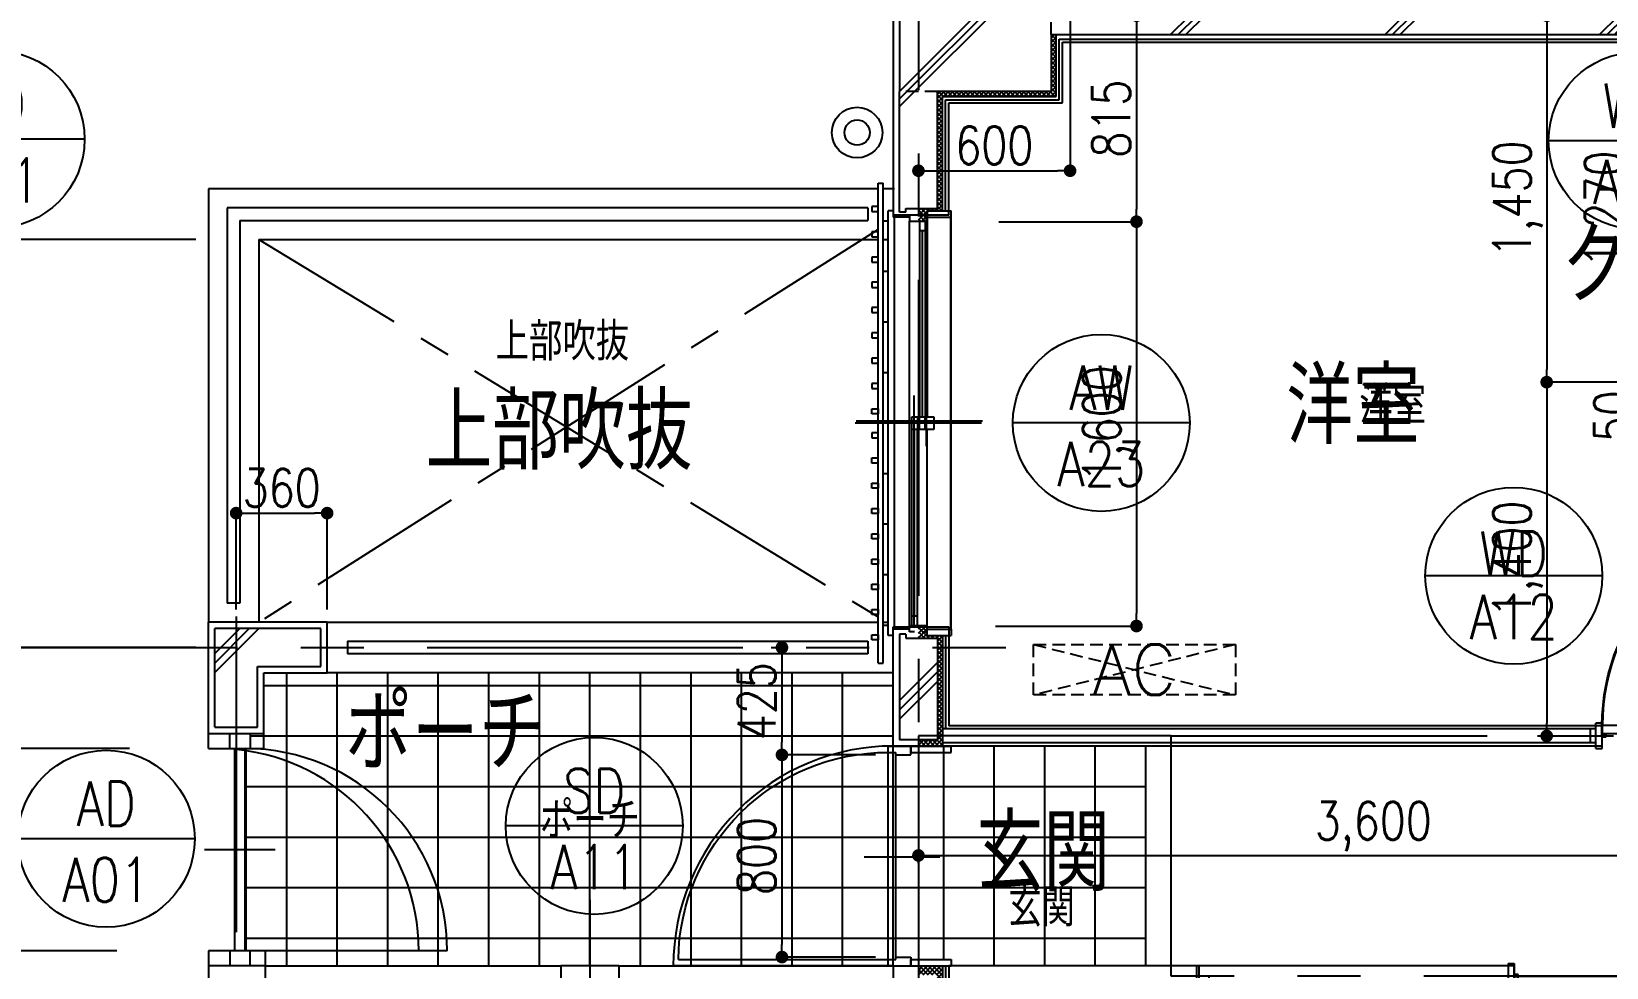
# Model space of a CAD drawing. Header units: millimetres. Extents: x 15495 to 166182, y -39946 to 18307.
# Drawn here: x 103480 to 109712, y -31528 to -27824 of the extents above; entities that cross this region are included whole.
import ezdxf
from ezdxf.enums import TextEntityAlignment as Align

# ---------------------------------------------------------------- set-up
doc = ezdxf.new("R2010")
doc.units = ezdxf.units.MM
doc.header["$LTSCALE"] = 1000
doc.linetypes.add('CENTER', pattern=[2, 1.25, -0.25, 0.25, -0.25])
doc.linetypes.add('DASHED2', pattern=[0.375, 0.25, -0.125])
doc.layers.get('0').update_dxf_attribs({"linetype": 'CONTINUOUS'})
for name, color, linetype in [('DT_ID', 13, 'CONTINUOUS'), ('E_TEXT', 3, 'CONTINUOUS'), ('F_FITT1-100', 5, 'CONTINUOUS'), ('F_FITT1-50', 5, 'CONTINUOUS'), ('F_FITT2-100', 1, 'CONTINUOUS'), ('F_FITT2-50', 1, 'CONTINUOUS'), ('K-A_EQP-50', 60, 'CONTINUOUS'), ('SF-F_FITT1-100', 5, 'CONTINUOUS'), ('TF-A_ELSE-100', 6, 'CONTINUOUS'), ('TF-A_ELSE-50', 6, 'CONTINUOUS'), ('TF-A_EQP-50', 60, 'CONTINUOUS'), ('TF-DT_ID-100', 13, 'CONTINUOUS'), ('TF-E_DIM-50', 3, 'CONTINUOUS'), ('TF-E_GRID-100', 1, 'CENTER'), ('TF-E_GRID-50', 1, 'CENTER'), ('TF-E_TEXT-100', 3, 'CONTINUOUS'), ('TF-E_TEXT-50', 3, 'CONTINUOUS'), ('TF-F_ELEV-100', 12, 'CONTINUOUS'), ('TF-F_ELEV-50', 12, 'CONTINUOUS'), ('TF-F_FINI1-100', 190, 'CONTINUOUS'), ('TF-F_FINI1-50', 190, 'CONTINUOUS'), ('TF-F_FINI2-50', 1, 'CONTINUOUS'), ('TF-F_FITT1-100', 5, 'CONTINUOUS'), ('TF-F_FITT1-50', 5, 'CONTINUOUS'), ('TF-F_HAT1-50', 9, 'CONTINUOUS'), ('TF-F_HIDE-100', 12, 'CONTINUOUS'), ('TF-F_HIDE-50', 12, 'CONTINUOUS'), ('TF-F_LAY2-100', 6, 'CONTINUOUS'), ('TF-F_LAY2-50', 6, 'CONTINUOUS'), ('TF-H-AREA-50', 1, 'CENTER'), ('TF-R_COLM-50', 7, 'CONTINUOUS'), ('TF-R_EWALL-50', 7, 'CONTINUOUS'), ('TF-U_FIRE-50', 9, 'CONTINUOUS'), ('TF-U_LGS-50', 120, 'CONTINUOUS')]:
    doc.layers.add(name, color=color, linetype=linetype)
doc.styles.add('DIM', font='romans.shx', dxfattribs={"width": 0.8, "bigfont": 'bigfont.shx'})
doc.styles.add('ROOM', font='romans.shx', dxfattribs={"width": 0.8, "bigfont": 'bigfont.shx'})
doc.styles.get("Standard").update_dxf_attribs({"font": 'txt.shx', "bigfont": 'bigfont.shx'})
doc.dimstyles.new('DIM50_3_3', dxfattribs={"dimscale": 50, "dimtxt": 3, "dimasz": 1, "dimexe": 0, "dimexo": 1, "dimgap": 0.5, "dimtad": 1, "dimdec": 1, "dimdsep": 46, "dimlunit": 6, "dimtxsty": 'DIM', "dimblk1": 'DOT', "dimblk2": 'DOT', "dimsah": 1, "dimcen": 1, "dimclrd": 256, "dimclre": 256, "dimclrt": 256, "dimadec": 0, "dimazin": 0, "dimtfac": 1, "dimtdec": 1, "dimtix": 1, "dimtmove": 2, "dimatfit": 3, "dimldrblk": 'DOT', "dimfxl": 1, "dimtvp": 0.833333, "dimtolj": 1, "dimarcsym": 0})
pattern_1 = [(45, (-133336.485, -63816.77), (-8.8388348, 8.8388348), []), (135, (-133336.485, -63816.77), (-8.8388348, -8.8388348), [])]
pattern_2 = [(45, (-133336.5, -63816.8), (-424.264, 424.264), []), (45, (-133306.5, -63816.8), (-424.264, 424.264), []), (45, (-133276.5, -63816.8), (-424.264, 424.264), [])]

# ---------------------------------------------------------------- blocks, each defined once
blk = doc.blocks.new('TATEGU-KIGOU')
at = {"color": 2}
blk.add_line((350, 0), (-350, 0), dxfattribs=at)
blk.add_circle((0, 0), 350, dxfattribs=at)
at = {"color": 2, "style": 'ROOM', "width": 0.8}
for tag, p in [('建具種別', (0, 51.6)), ('建具番号', (0, -250.1))]:
    blk.add_attdef(tag, text='', height=175, dxfattribs=at).set_placement(p, align=Align.CENTER)
at = {"flags": 1}
for tag, p in [('内法寸法（W）', (-414, -713.8)), ('内法寸法（H）', (-414, -1063.8)), ('階', (-373.6, -1414.3)), ('部屋名', (-373.6, -1786.8)), ('メーカー名', (-373.6, -2148.9)), ('値段', (-373.6, -2498.9)), ('重量', (-373.6, -2848.9)), ('建具形状', (-373.6, -3199)), ('開閉方式', (-373.6, -3549)), ('取付場所', (-373.6, -3899)), ('見込', (-373.6, -4296.3)), ('扉厚', (-373.6, -4646.3)), ('仕上', (-373.6, -4996.3)), ('ガラス', (-373.6, -5346.3)), ('建具金物', (-373.6, -5696.3)), ('枠形状', (-373.6, -6046.3)), ('沓摺形状', (-373.6, -6396.3)), ('特記事項', (-373.6, -6746.3)), ('防火性能', (-373.6, -7096.3))]:
    blk.add_attdef(tag, p, '', height=175, dxfattribs=at)
blk = doc.blocks.new('ROOM')
at = {"layer": 'DT_ID', "flags": 1}
for tag, p in [('室番号', (0, 500)), ('面積', (0, -500)), ('内装制限', (0, -1000)), ('仕上レベル', (0, -1500)), ('スラブレベル', (0, -2000)), ('天井高', (0, -2500)), ('床下地', (0, -3000)), ('床仕上', (0, -3500)), ('巾木高さ', (0, -4000)), ('巾木仕上', (0, -4500)), ('壁下地', (0, -5000)), ('壁仕上', (0, -5500)), ('天井下地', (0, -6000)), ('天井仕上', (0, -6500)), ('見切縁', (0, -7000)), ('備考', (0, -7500))]:
    blk.add_attdef(tag, p, '', height=300, dxfattribs=at)
at = {"layer": 'E_TEXT', "style": 'ROOM', "width": 0.8}
blk.add_attdef('室名', (0, 0), '', height=300, dxfattribs=at)
blk = doc.blocks.new('SD-A11_100')
at = {"layer": 'F_FITT1-100'}
for q in [(0, -870), (870, 0)]:
    blk.add_line((0, 0), q, dxfattribs=at)
blk.add_arc((0, 0), 870, 270, 0, dxfattribs=at)
blk = doc.blocks.new('AD-A01_100')
at = {"layer": 'F_FITT1-100'}
blk.add_line((0, -719.999925), (0, 0), dxfattribs=at)
blk.add_arc((0, 80.000075), 800, 270, 354.2608241242, dxfattribs=at)
blk = doc.blocks.new('AW-A23_100')
at = {"layer": 'F_FITT1-100'}
for p, q in [((128.4, 715), (128.4, 1630)), ((78.4, 915), (78.4, 0)), ((-101.6, 815), (303.4, 815))]:
    blk.add_line(p, q, dxfattribs=at)
at = {"layer": 'F_FITT2-100'}
for p, q in [((0, 1630), (0, 0)), ((223.4, 1630), (223.4, 0))]:
    blk.add_line(p, q, dxfattribs=at)
at = {"layer": 'SF-F_FITT1-100'}
blk.add_line((350, 814.7), (-150, 814.7), dxfattribs=at)
blk = doc.blocks.new('WD-A12_100')
at = {"layer": 'F_FITT1-100'}
blk.add_line((0, 0), (-2.9, 830), dxfattribs=at)
blk.add_arc((0, 0), 830, 0, 90.1978, dxfattribs=at)
blk = doc.blocks.new('TF-BLOCK_100')
at = {"layer": 'TF-A_ELSE-100'}
for p, q in [((15540, 5815), (12890, 5815)), ((12890, 5815), (12890, 4100)), ((15540, 3937.5), (15540, 5837.5)), ((15540, 5837.5), (15560, 5837.5)), ((15560, 3937.5), (15560, 5837.5)), ((15605, 5815), (15560, 5815)), ((15500, 5740), (12965, 5740)), ((12965, 5740), (12965, 4175)), ((15500, 5740), (15500, 5690)), ((13015, 5690), (15500, 5690)), ((13015, 5690), (13015, 4175)), ((13090, 5615), (15540, 5615)), ((13090, 5615), (13090, 4100)), ((15560, 5615), (15580, 5615)), ((13015, 4175), (12965, 4175)), ((12890, 4100), (12890, 4100)), ((13360, 4100), (15540, 4100)), ((15560, 4100), (15580, 4100)), ((13440, 4025), (15500, 4025)), ((13440, 4025), (13440, 3975)), ((15500, 4025), (15500, 3975)), ((15500, 3975), (13440, 3975)), ((15540, 3937.5), (15560, 3937.5)), ((12890, 3900), (12890, 3900)), ((15600, 3900), (13360, 3900)), ((13115, 2740), (14285, 2740)), ((16800, 2740), (15820, 2740))]:
    blk.add_line(p, q, dxfattribs=at)
for radius in [100, 50]:
    blk.add_circle((15457.26, 6037.44), radius, dxfattribs=at)
at = {"layer": 'TF-E_GRID-100'}
blk.add_line((15699.93, 15455), (15699.93, -4653.96), dxfattribs=at)
at = {"layer": 'TF-F_ELEV-100'}
blk.add_line((16600, 2740), (16600, 3610), dxfattribs=at)
at = {"layer": 'TF-F_FINI1-100'}
for p, q in [((15600, 6955), (15600, 5711.52)), ((16270, 6395), (19860, 6395)), ((16270, 6155), (16270, 6395)), ((15820, 5711.52), (15820, 6155)), ((15820, 6155), (16270, 6155)), ((15600, 5711.52), (15820, 5711.52)), ((13360, 4100), (12890, 4100)), ((12890, 3600), (12890, 4100)), ((13360, 3900), (13360, 4100)), ((15600, 4081.52), (15820, 4081.52)), ((15600, 3610), (15600, 4081.52)), ((15820, 4081.52), (15820, 3690)), ((13110, 3900), (13360, 3900)), ((13110, 3600), (13110, 3900)), ((18405.11, 3690), (15820, 3690)), ((18405.11, 3610), (18404.31, 3690)), ((12890, 3600), (13110, 3600)), ((18405.11, 3610), (15600, 3610)), ((13115, 2800), (12890, 2800)), ((12890, 2800), (12890, 2290)), ((13115, 2800), (13115, 2290)), ((14515, 2740), (14285, 2740)), ((14285, 2740), (14285, 2290)), ((14515, 2740), (14515, 2290)), ((15600, 2740), (15600, 2290)), ((15820, 2740), (15820, 2350)), ((18056.21, 2740), (16800, 2740)), ((16800, 2740), (16800, 2350)), ((18056.21, 2740), (18056.21, 2660))]:
    blk.add_line(p, q, dxfattribs=at)
at = {"layer": 'TF-F_FITT1-100'}
for p, q in [((14515, 2740), (15580, 2740)), ((15580, 2740), (15830, 2740))]:
    blk.add_line(p, q, dxfattribs=at)
at = {"layer": 'TF-F_HIDE-100', "linetype": 'CENTER', "ltscale": 0.5}
for p, q in [((15540, 5653.86), (13090, 4100)), ((13090, 5615), (15540, 4121.14))]:
    blk.add_line(p, q, dxfattribs=at)
at = {"layer": 'TF-F_LAY2-100', "linetype": 'Continuous'}
for p, q in [((15580, 5687.5), (15560, 5687.5)), ((15580, 4087.5), (15560, 4087.5)), ((13200, 2740), (13200, 3900)), ((13400, 2740), (13400, 3900)), ((13600, 2740), (13600, 3900)), ((13800, 2740), (13800, 3900)), ((14000, 2740), (14000, 3900)), ((14200, 2740), (14200, 3900)), ((14400, 2740), (14400, 3900)), ((14600, 2740), (14600, 3900)), ((14800, 2740), (14800, 3900)), ((15000, 2740), (15000, 3900)), ((15200, 2740), (15200, 3900)), ((15400, 2740), (15400, 3900)), ((13110, 3850), (15600, 3850)), ((13110, 3650), (15600, 3650)), ((13040, 2800), (13040, 3600)), ((15800, 2765), (15800, 3585)), ((16000, 2740), (16000, 3610)), ((16200, 2740), (16200, 3610)), ((16400, 2740), (16400, 3610)), ((13040, 3450), (16600, 3450)), ((13040, 3250), (16600, 3250)), ((13040, 3050), (16600, 3050)), ((13040, 2850), (16600, 2850))]:
    blk.add_line(p, q, dxfattribs=at)
at = {"layer": 'TF-F_LAY2-100'}
for p, q in [((15580, 5487.5), (15560, 5487.5)), ((15580, 5287.5), (15560, 5287.5)), ((15580, 5087.5), (15560, 5087.5)), ((15580, 4887.5), (15560, 4887.5)), ((15580, 4887.5), (15560, 4887.5)), ((15580, 4687.5), (15560, 4687.5)), ((15580, 4487.5), (15560, 4487.5)), ((15580, 4287.5), (15560, 4287.5))]:
    blk.add_line(p, q, dxfattribs=at)
at = {"layer": 'TF-DT_ID-100'}
for p, values in [((12050.32, 6010.98), {'建具種別': 'AD', '建具番号': 'A01'}), ((18543.68, 6005.04), {'建具種別': 'WD', '建具番号': 'A14'}), ((16423.72, 4888.61), {'建具種別': 'AW', '建具番号': 'A23'}), ((14417.18, 3293.72), {'建具種別': 'SD', '建具番号': 'A11'}), ((12485.87, 3243.37), {'建具種別': 'AD', '建具番号': 'A01'})]:
    blk.add_blockref('TATEGU-KIGOU', p, dxfattribs=at).add_auto_attribs(values)
ref = blk.add_blockref('TATEGU-KIGOU', (18055.8, 4283.73), dxfattribs=at)
ref.add_attrib('建具種別', 'WD', dxfattribs={"layer": '0', "color": 2, "height": 175, "style": 'ROOM', "width": 0.8}).set_placement((18055.8, 4283.73), align=Align.CENTER)
ref.add_attrib('建具番号', 'A12', dxfattribs={"layer": '0', "color": 2, "height": 175, "style": 'ROOM', "width": 0.8}).set_placement((18055.8, 4033.61), align=Align.CENTER)
at = {"layer": 'TF-E_TEXT-100'}
ref = blk.add_blockref('ROOM', (18245.83, 5361.49), dxfattribs=at)
ref.add_attrib('室名', 'クローゼット', (18245.83, 5361.49), dxfattribs={"height": 300, "style": 'ROOM', "width": 0.8})
ref = blk.add_blockref('ROOM', (17155.47, 4804.79), dxfattribs=at)
ref.add_attrib('室名', '洋室', (17155.47, 4804.79), dxfattribs={"height": 300, "style": 'ROOM', "width": 0.8})
ref = blk.add_blockref('ROOM', (15930.39, 3036.15), dxfattribs=at)
ref.add_attrib('室名', '玄関', (15930.39, 3036.15), dxfattribs={"height": 300, "style": 'ROOM', "width": 0.8})
at = {"layer": 'TF-F_FITT1-100'}
blk.add_blockref('AW-A23_100', (15603.38, 4081.52), dxfattribs=at)
at = {"layer": 'TF-F_FITT1-100', "xscale": -1}
blk.add_blockref('WD-A12_100', (19235, 3689.95), dxfattribs=at)
at = {"layer": 'TF-F_FITT1-100', "rotation": 90}
blk.add_blockref('AD-A01_100', (13002.5, 2800), dxfattribs=at)
at = {"layer": 'TF-F_FITT1-100', "xscale": -1, "yscale": -1}
blk.add_blockref('SD-A11_100', (15600, 2740), dxfattribs=at)
at = {"layer": 'TF-E_TEXT-100', "style": 'ROOM', "width": 0.8}
blk.add_text('上部吹抜', height=300, dxfattribs=at).set_placement((13749.76, 4704.1))
blk.add_text('ポーチ', height=300, dxfattribs=at).set_placement((13827.61, 3679.25), align=Align.MIDDLE)
blk = doc.blocks.new('DOT')
at = {"color": 0, "linetype": 'ByBlock'}
blk.add_line((-0.5, 0), (-1, 0), dxfattribs=at)
at = {"color": 0, "linetype": 'ByBlock', "const_width": 0.5}
blk.add_lwpolyline([(-0.25, 0, 1), (0.25, 0, 1)], format="xyb", close=True, dxfattribs=at)
blk = doc.blocks.new('*D587')
at = {"layer": 'TF-E_DIM-50', "lineweight": -2}
for p, q in [((109331.5, -27761.4), (109475.8, -27761.4)), ((109475.8, -27811.4), (109475.8, -29161.4)), ((110499.6, -29211.4), (109475.8, -29211.4))]:
    blk.add_line(p, q, dxfattribs=at)
at = {"layer": 'TF-E_DIM-50', "lineweight": -2, "xscale": 50, "yscale": 50, "zscale": 50}
for p, rotation in [((109475.8, -27761.4), 90), ((109475.8, -29211.4), 270)]:
    blk.add_blockref('DOT', p, dxfattribs=dict(at, rotation=rotation))
at = {"layer": 'TF-E_DIM-50', "insert": (109361.5, -28486.4), "char_height": 150, "attachment_point": 5, "rotation": 90, "style": 'DIM'}
blk.add_mtext('\\A1;1,450', dxfattribs=at)
blk = doc.blocks.new('_DOT')
at = {"color": 0, "linetype": 'ByBlock'}
blk.add_line((-0.5, 0), (-1, 0), dxfattribs=at)
at = {"color": 0, "linetype": 'ByBlock', "const_width": 0.5}
blk.add_lwpolyline([(-0.25, 0, 1), (0.25, 0, 1)], format="xyb", close=True, dxfattribs=at)
blk = doc.blocks.new('*D586')
at = {"layer": 'TF-E_DIM-50', "lineweight": -2}
for p, q in [((110412.4, -27891.4), (109838.8, -27891.4)), ((109838.8, -29111.4), (109838.8, -27941.4)), ((110489.6, -29161.4), (109838.8, -29161.4))]:
    blk.add_line(p, q, dxfattribs=at)
at = {"layer": 'TF-E_DIM-50', "lineweight": -2, "xscale": 50, "yscale": 50, "zscale": 50}
for p, rotation in [((109838.8, -27891.4), 90), ((109838.8, -29161.4), 270)]:
    blk.add_blockref('DOT', p, dxfattribs=dict(at, rotation=rotation))
at = {"layer": 'TF-E_DIM-50', "insert": (109724.5, -28526.4), "char_height": 150, "attachment_point": 5, "rotation": 90, "style": 'DIM'}
blk.add_mtext('\\A1;1,270', dxfattribs=at)
blk = doc.blocks.new('*D579')
at = {"layer": 'TF-E_DIM-50', "lineweight": -2}
for p, q in [((107589.6, -27689.3), (107589.6, -28374.8)), ((106989.6, -28308.3), (106989.6, -28374.8)), ((107039.6, -28374.8), (107539.6, -28374.8))]:
    blk.add_line(p, q, dxfattribs=at)
at = {"layer": 'TF-E_DIM-50', "lineweight": -2, "xscale": 50, "yscale": 50, "zscale": 50, "rotation": 180}
blk.add_blockref('DOT', (106989.6, -28374.8), dxfattribs=at)
at = {"layer": 'TF-E_DIM-50', "lineweight": -2, "xscale": 50, "yscale": 50, "zscale": 50}
blk.add_blockref('DOT', (107589.6, -28374.8), dxfattribs=at)
at = {"layer": 'TF-E_DIM-50', "insert": (107289.6, -28274.8), "char_height": 150, "attachment_point": 5, "style": 'DIM'}
blk.add_mtext('\\A1;600', dxfattribs=at)
blk = doc.blocks.new('*D578')
at = {"layer": 'TF-E_DIM-50', "lineweight": -2}
for p, q in [((107858.1, -27761.4), (107852.5, -27761.4)), ((107852.5, -27811.4), (107852.5, -28526.4)), ((107308.1, -28576.4), (107852.5, -28576.4))]:
    blk.add_line(p, q, dxfattribs=at)
at = {"layer": 'TF-E_DIM-50', "lineweight": -2, "xscale": 50, "yscale": 50, "zscale": 50}
for p, rotation in [((107852.5, -27761.4), 90), ((107852.5, -28576.4), 270)]:
    blk.add_blockref('DOT', p, dxfattribs=dict(at, rotation=rotation))
at = {"layer": 'TF-E_DIM-50', "insert": (107752.5, -28168.9), "char_height": 150, "attachment_point": 5, "rotation": 90, "style": 'DIM'}
blk.add_mtext('\\A1;815', dxfattribs=at)
blk = doc.blocks.new('*D654')
at = {"layer": 'TF-E_DIM-50', "lineweight": -2}
for p, q in [((110589.6, -30830.5), (110589.6, -31084.3)), ((106989.6, -31114.3), (106989.6, -31084.3)), ((107039.6, -31084.3), (110539.6, -31084.3))]:
    blk.add_line(p, q, dxfattribs=at)
at = {"layer": 'TF-E_DIM-50', "lineweight": -2, "xscale": 50, "yscale": 50, "zscale": 50, "rotation": 180}
blk.add_blockref('DOT', (106989.6, -31084.3), dxfattribs=at)
at = {"layer": 'TF-E_DIM-50', "lineweight": -2, "xscale": 50, "yscale": 50, "zscale": 50}
blk.add_blockref('DOT', (110589.6, -31084.3), dxfattribs=at)
at = {"layer": 'TF-E_DIM-50', "insert": (108789.6, -30970.1), "char_height": 150, "attachment_point": 5, "style": 'DIM'}
blk.add_mtext('\\A1;3,600', dxfattribs=at)
blk = doc.blocks.new('*D574')
at = {"layer": 'TF-E_DIM-50', "lineweight": -2}
for p, q in [((106788.1, -30686.4), (106449.5, -30686.4)), ((106449.5, -30736.4), (106449.5, -31436.4)), ((106819.6, -31486.4), (106449.5, -31486.4))]:
    blk.add_line(p, q, dxfattribs=at)
at = {"layer": 'TF-E_DIM-50', "lineweight": -2, "xscale": 50, "yscale": 50, "zscale": 50}
for p, rotation in [((106449.5, -30686.4), 90), ((106449.5, -31486.4), 270)]:
    blk.add_blockref('DOT', p, dxfattribs=dict(at, rotation=rotation))
at = {"layer": 'TF-E_DIM-50', "insert": (106349.5, -31086.4), "char_height": 150, "attachment_point": 5, "rotation": 90, "style": 'DIM'}
blk.add_mtext('\\A1;800', dxfattribs=at)
blk = doc.blocks.new('SD-A11_50')
at = {"layer": 'F_FITT1-50'}
for p, q in [((20, 0), (-230, 0)), ((-230, -25), (-230, 0)), ((-70, 0), (-70, -25)), ((-70, -35), (-70, 0)), ((20, -870), (20, 0)), ((-70, -25), (-230, -25)), ((-10, -35), (-70, -35)), ((-10, -845), (-10, -25)), ((20, -25), (-10, -25)), ((-185, -439.2), (115, -439.2)), ((-70, -845), (-230, -845)), ((-230, -845), (-230, -870)), ((20, -870), (-230, -870)), ((-70, -835), (-70, -870)), ((-10, -835), (-70, -835)), ((-70, -870), (-70, -845)), ((850, -845), (-10, -845))]:
    blk.add_line(p, q, dxfattribs=at)
blk.add_arc((21.5, -853.6), 828.6, 0.59374, 90.10074, dxfattribs=at)
blk = doc.blocks.new('*D658')
at = {"layer": 'TF-E_DIM-50', "lineweight": -2}
for p, q in [((103868.1, -30661.4), (103279.3, -30661.4)), ((103279.3, -31411.4), (103279.3, -30711.4)), ((103817.9, -31461.4), (103279.3, -31461.4))]:
    blk.add_line(p, q, dxfattribs=at)
at = {"layer": 'TF-E_DIM-50', "lineweight": -2, "xscale": 50, "yscale": 50, "zscale": 50}
for p, rotation in [((103279.3, -30661.4), 90), ((103279.3, -31461.4), 270)]:
    blk.add_blockref('DOT', p, dxfattribs=dict(at, rotation=rotation))
at = {"layer": 'TF-E_DIM-50', "insert": (103179.3, -31061.4), "char_height": 150, "attachment_point": 5, "rotation": 90, "style": 'DIM'}
blk.add_mtext('\\A1;800', dxfattribs=at)
blk = doc.blocks.new('AD-A01_50')
at = {"layer": 'F_FITT1-50'}
for p, q in [((-60, 720), (-60, -140)), ((-460, 40), (-460, -240)), ((-920, -140), (-920, -60)), ((-920, -60), (-860, -60)), ((-860.0015, -140), (-860.0015, -60)), ((0.0015, -60), (-59.9985, -60)), ((-59.9985, -80), (-860, -80)), ((-59.9985, -120), (-860, -120)), ((-860, -140), (-920, -140)), ((-59.9985, -140), (0.0015, -140))]:
    blk.add_line(p, q, dxfattribs=at)
blk.add_arc((-60, -80), 800, 90, 180, dxfattribs=at)
blk = doc.blocks.new('*D744')
at = {"layer": 'TF-E_DIM-50', "lineweight": -2}
for p, q in [((103817.9, -31461.4), (103279.3, -31461.4)), ((103279.3, -32046.4), (103279.3, -31511.4)), ((103494.5, -32096.4), (103279.3, -32096.4))]:
    blk.add_line(p, q, dxfattribs=at)
at = {"layer": 'TF-E_DIM-50', "lineweight": -2, "xscale": 50, "yscale": 50, "zscale": 50}
for p, rotation in [((103279.3, -31461.4), 90), ((103279.3, -32096.4), 270)]:
    blk.add_blockref('DOT', p, dxfattribs=dict(at, rotation=rotation))
at = {"layer": 'TF-E_DIM-50', "insert": (103179.3, -31778.9), "char_height": 150, "attachment_point": 5, "rotation": 90, "style": 'DIM'}
blk.add_mtext('\\A1;635', dxfattribs=at)
blk = doc.blocks.new('*D659')
at = {"layer": 'TF-E_DIM-50', "lineweight": -2}
for p, q in [((104289.6, -30111.4), (104289.6, -29729.7)), ((104339.6, -29729.7), (104599.6, -29729.7)), ((104649.6, -30111.4), (104649.6, -29729.7))]:
    blk.add_line(p, q, dxfattribs=at)
at = {"layer": 'TF-E_DIM-50', "lineweight": -2, "xscale": 50, "yscale": 50, "zscale": 50, "rotation": 180}
blk.add_blockref('DOT', (104289.6, -29729.7), dxfattribs=at)
at = {"layer": 'TF-E_DIM-50', "lineweight": -2, "xscale": 50, "yscale": 50, "zscale": 50}
blk.add_blockref('DOT', (104649.6, -29729.7), dxfattribs=at)
at = {"layer": 'TF-E_DIM-50', "insert": (104469.6, -29629.7), "char_height": 150, "attachment_point": 5, "style": 'DIM'}
blk.add_mtext('\\A1;360', dxfattribs=at)
blk = doc.blocks.new('*D655')
at = {"layer": 'TF-E_DIM-50', "lineweight": -2}
for p, q in [((104129.6, -28646.4), (103279.3, -28646.4)), ((103279.3, -30211.4), (103279.3, -28696.4)), ((103369, -30261.4), (103279.3, -30261.4))]:
    blk.add_line(p, q, dxfattribs=at)
at = {"layer": 'TF-E_DIM-50', "lineweight": -2, "xscale": 50, "yscale": 50, "zscale": 50}
for p, rotation in [((103279.3, -28646.4), 90), ((103279.3, -30261.4), 270)]:
    blk.add_blockref('DOT', p, dxfattribs=dict(at, rotation=rotation))
at = {"layer": 'TF-E_DIM-50', "insert": (103165, -29453.9), "char_height": 150, "attachment_point": 5, "rotation": 90, "style": 'DIM'}
blk.add_mtext('\\A1;1,615', dxfattribs=at)
blk = doc.blocks.new('*D657')
at = {"layer": 'TF-E_DIM-50', "lineweight": -2}
for p, q in [((104129.6, -30261.4), (103279.3, -30261.4)), ((103279.3, -30611.4), (103279.3, -30311.4)), ((103829.1, -30661.4), (103279.3, -30661.4))]:
    blk.add_line(p, q, dxfattribs=at)
at = {"layer": 'TF-E_DIM-50', "lineweight": -2, "xscale": 50, "yscale": 50, "zscale": 50}
for p, rotation in [((103279.3, -30261.4), 90), ((103279.3, -30661.4), 270)]:
    blk.add_blockref('DOT', p, dxfattribs=dict(at, rotation=rotation))
at = {"layer": 'TF-E_DIM-50', "insert": (103179.3, -30461.4), "char_height": 150, "attachment_point": 5, "rotation": 90, "style": 'DIM'}
blk.add_mtext('\\A1;400', dxfattribs=at)
blk = doc.blocks.new('*D656')
at = {"layer": 'TF-E_DIM-50', "lineweight": -2}
for p, q in [((107345.4, -28576.4), (107852.5, -28576.4)), ((107852.5, -28626.4), (107852.5, -30126.4)), ((107294.8, -30176.4), (107852.5, -30176.4))]:
    blk.add_line(p, q, dxfattribs=at)
at = {"layer": 'TF-E_DIM-50', "lineweight": -2, "xscale": 50, "yscale": 50, "zscale": 50}
for p, rotation in [((107852.5, -28576.4), 90), ((107852.5, -30176.4), 270)]:
    blk.add_blockref('DOT', p, dxfattribs=dict(at, rotation=rotation))
at = {"layer": 'TF-E_DIM-50', "insert": (107738.2, -29376.4), "char_height": 150, "attachment_point": 5, "rotation": 90, "style": 'DIM'}
blk.add_mtext('\\A1;1,600', dxfattribs=at)
blk = doc.blocks.new('AW-A23_50')
at = {"layer": 'F_FITT1-50'}
for p, q in [((65, 10.001375), (65, -14.998625)), ((65, 10.001375), (85, 10.001375)), ((115, 10.001375), (135, 10.001375)), ((135, 25.001375), (230, 25.001375)), ((135, 10.001375), (135, -14.998625)), ((135, 0.001375), (230, 0.001375)), ((230, 0.001375), (230, 25.001375)), ((65, -14.998625), (135, -14.998625)), ((104, -14.998625), (104, -52.998625)), ((104, -52.998625), (126, -52.998625)), ((115, -52.998625), (115, -789.998875)), ((126, -14.998625), (126, -52.998625)), ((74, -839.998875), (74, -789.998875)), ((74, -789.998875), (96, -789.998875)), ((96, -789.998875), (96, -839.998875)), ((104, -839.998875), (104, -789.998875)), ((104, -789.998875), (161.5, -789.998875)), ((126, -839.998875), (126, -789.998875)), ((161.5, -789.998875), (161.5, -839.998875)), ((349.99925, -814.998625), (-150.00075, -814.998625)), ((96, -839.998875), (74, -839.998875)), ((85, -1576.998625), (85, -839.998875)), ((161.5, -839.998875), (104, -839.998875)), ((65, -1614.998625), (135, -1614.998625)), ((65, -1639.998625), (65, -1614.998625)), ((74, -1614.998625), (74, -1576.998625)), ((135, -1639.998625), (135, -1614.998625)), ((85, -1639.998625), (65, -1639.998625)), ((115, -1639.998625), (135, -1639.998625)), ((135, -1629.998625), (230, -1629.998625)), ((135, -1654.998625), (135, -1639.998625)), ((135, -1654.998625), (230, -1654.998625)), ((230, -1629.998625), (230, -1654.998625))]:
    blk.add_line(p, q, dxfattribs=at)
at = {"layer": 'F_FITT2-50'}
for p, q in [((-20, -1654.998), (-20, 25.00075)), ((0, 25.00075), (-20, 25.00075)), ((230, -1629.998625), (230, 0.001375)), ((65, -1614.998625), (65, -14.998625)), ((104, -14.998625), (104, -789.998875)), ((126, -14.998625), (126, -789.998875)), ((135, -14.998625), (135, -789.998875)), ((74, -1576.998625), (74, -839.998875)), ((96, -1576.998625), (96, -839.998875)), ((135, -1614.998625), (135, -839.998875)), ((0, -1654.998), (-20, -1654.998))]:
    blk.add_line(p, q, dxfattribs=at)
blk = doc.blocks.new('*D573')
at = {"layer": 'TF-E_DIM-50', "lineweight": -2}
for p, q in [((106407.2, -30261.4), (106449.5, -30261.4)), ((106449.5, -30311.4), (106449.5, -30636.4)), ((106819.6, -30686.4), (106449.5, -30686.4))]:
    blk.add_line(p, q, dxfattribs=at)
at = {"layer": 'TF-E_DIM-50', "lineweight": -2, "xscale": 50, "yscale": 50, "zscale": 50}
for p, rotation in [((106449.5, -30261.4), 90), ((106449.5, -30686.4), 270)]:
    blk.add_blockref('DOT', p, dxfattribs=dict(at, rotation=rotation))
at = {"layer": 'TF-E_DIM-50', "insert": (106349.5, -30473.9), "char_height": 150, "attachment_point": 5, "rotation": 90, "style": 'DIM'}
blk.add_mtext('\\A1;425', dxfattribs=at)
blk = doc.blocks.new('AC')
at = {"layer": 'K-A_EQP-50', "linetype": 'DASHED2', "ltscale": 0.2}
for p, q in [((-800, 0), (-800, 200)), ((0, 200), (-800, 0)), ((-800, 200), (0, 0)), ((-800, 200), (0, 200)), ((0, 200), (0, 0)), ((0, 0), (-800, 0))]:
    blk.add_line(p, q, dxfattribs=at)
at = {"layer": 'K-A_EQP-50'}
blk.add_text('AC', height=200, dxfattribs=at).set_placement((-400, 100), align=Align.MIDDLE)
blk = doc.blocks.new('WD-A12_50')
at = {"layer": 'F_FITT1-50'}
for p, q in [((-440, 146.9), (-440, -93.1)), ((-880, 90), (-855, 90)), ((-880, 90), (-880, -10)), ((-855, 90), (-855, 45.4)), ((0, 90), (-25, 90)), ((-25, 90), (-25, 45.4)), ((0, 90), (0, -10)), ((-840, 45.4), (-855, 45.4)), ((-855, 31.5), (-855, -10)), ((-855, 31.5), (-840, 31.5)), ((-26.8, 29.7), (-853.1, 29.7)), ((-853.1, 29.7), (-853.1, -0.8)), ((-840, 31.5), (-840, 45.4)), ((-40, 31.5), (-40, 45.4)), ((-40, 45.4), (-25, 45.4)), ((-25, 31.5), (-40, 31.5)), ((-26.8, 29.7), (-26.8, -0.8)), ((-25, 31.5), (-25, -10)), ((-855, -10), (-880, -10)), ((-853.1, -0.8), (-26.8, -0.8)), ((-853.1, -0.8), (-853.1, -824.8)), ((-25, -10), (0, -10))]:
    blk.add_line(p, q, dxfattribs=at)
blk.add_arc((-852.8, 1.2), 826, 269.97666, 359.86363, dxfattribs=at)
blk = doc.blocks.new('*D594')
at = {"layer": 'TF-E_DIM-50', "lineweight": -2}
for p, q in [((109822.8, -29211.4), (109475.8, -29211.4)), ((109475.8, -29261.4), (109475.8, -30561.4)), ((109438.8, -30611.4), (109475.8, -30611.4))]:
    blk.add_line(p, q, dxfattribs=at)
at = {"layer": 'TF-E_DIM-50', "lineweight": -2, "xscale": 50, "yscale": 50, "zscale": 50}
for p, rotation in [((109475.8, -29211.4), 90), ((109475.8, -30611.4), 270)]:
    blk.add_blockref('DOT', p, dxfattribs=dict(at, rotation=rotation))
at = {"layer": 'TF-E_DIM-50', "insert": (109361.5, -29911.4), "char_height": 150, "attachment_point": 5, "rotation": 90, "style": 'DIM'}
blk.add_mtext('\\A1;1,400', dxfattribs=at)
blk = doc.blocks.new('*D588')
at = {"layer": 'TF-E_DIM-50', "lineweight": -2}
for p, q in [((109838.8, -29111.4), (109838.8, -29061.4)), ((110489.6, -29161.4), (109838.8, -29161.4)), ((109838.8, -29211.4), (109838.8, -29161.4)), ((109809.5, -29211.4), (109838.8, -29211.4)), ((109838.8, -29261.4), (109838.8, -29311.4))]:
    blk.add_line(p, q, dxfattribs=at)
at = {"layer": 'TF-E_DIM-50', "lineweight": -2, "xscale": 50, "yscale": 50, "zscale": 50}
for p, rotation in [((109838.8, -29161.4), 270), ((109838.8, -29211.4), 90)]:
    blk.add_blockref('DOT', p, dxfattribs=dict(at, rotation=rotation))
at = {"layer": 'TF-E_DIM-50', "insert": (109738.8, -29345.9), "char_height": 150, "attachment_point": 5, "rotation": 90, "style": 'DIM'}
blk.add_mtext('\\A1;50', dxfattribs=at)
blk = doc.blocks.new('TF-BLOCK_50')
at = {"layer": 'TF-F_HAT1-50'}
h = blk.add_hatch(dxfattribs=at)
h.set_pattern_fill('RC4', color=256, scale=30, style=0)
h.set_pattern_definition(pattern_2)
h.paths.add_polyline_path([(16375, 7775), (15775, 7775), (15775, 7944.99), (15700, 7945), (15700, 7700), (16300, 7700), (16300, 6500), (17550, 6500), (17550, 6575), (16375, 6575), (16375, 6800)])
h.paths.add_polyline_path([(16300, 7700), (15700, 7700), (15700, 7565), (15775, 7565), (15775, 7625), (16225, 7625), (16225, 6800), (16225, 6500), (16300, 6500)])
h.paths.add_polyline_path([(15700, 7945), (15649.96, 7945), (15649.96, 7960), (15625, 7960), (15625, 7775), (15495, 7775), (15495, 7625), (15625, 7625), (15625, 7565), (15700, 7565)])
h.paths.add_polyline_path([(17550, 6500), (16225, 6500), (16225, 6425), (17550, 6425)])
h = blk.add_hatch(dxfattribs=at)
h.set_pattern_fill('RC4', color=256, scale=30, style=0)
h.set_pattern_definition(pattern_2)
h.paths.add_polyline_path([(15775, 6200), (15700, 6200), (15700, 5737.51), (15775, 5737.51)])
h.paths.add_polyline_path([(15700, 6200), (15625, 6200), (15625, 5722.5), (15649.96, 5722.5), (15649.96, 5737.5), (15700, 5737.51)])
h.paths.add_polyline_path([(16225, 6425), (16225, 6500), (15700, 6500), (15700, 6200), (15775, 6200), (16225, 6200)])
h.paths.add_polyline_path([(15700, 6500), (15625, 6500), (15625, 6200), (15700, 6200)])
h.paths.add_polyline_path([(15700, 6800), (15625, 6800), (15625, 6500), (15700, 6500)])
h.paths.add_polyline_path([(16225, 6800), (15775, 6800), (15700, 6800), (15700, 6500), (16225, 6500)])
h.paths.add_polyline_path([(15775, 6935), (15700, 6935), (15700, 6800), (15775, 6800)])
h.paths.add_polyline_path([(15700, 6935), (15625, 6935), (15625, 6800), (15700, 6800)])
h = blk.add_hatch(dxfattribs=at)
h.set_pattern_fill('RC4', color=256, scale=30, style=0)
h.set_pattern_definition(pattern_2)
h.paths.add_polyline_path([(19900, 6500), (17550, 6500), (17550, 6425), (19900, 6425)])
h.paths.add_polyline_path([(22250, 6575), (17550, 6575), (17550, 6500), (19900, 6500), (22250, 6500)])
h.paths.add_polyline_path([(21900, 6500), (19900, 6500), (19900, 6425), (21900, 6425)])
h = blk.add_hatch(dxfattribs=at)
h.set_pattern_fill('ANSI37', color=256, scale=100, style=0)
h.set_pattern_definition(pattern_1)
h.paths.add_polyline_path([(16245, 6425), (16225, 6425), (16225, 6200), (15775, 6200), (15775, 5737.51), (15700, 5737.51), (15700, 5687.5), (15735, 5687.5), (15735, 5712.5), (15735, 5727.5), (15795, 5727.5), (15795, 6180), (16245, 6180)])
h = blk.add_hatch(dxfattribs=at)
h.set_pattern_fill('RC2', color=256, scale=50, style=0)
h.set_pattern_definition([(45, (-39100.75, -43019.5), (-441.942, 441.942), []), (45, (-39063.25, -43019.5), (-441.942, 441.942), []), (45, (-39025.75, -43019.5), (-441.942, 441.942), [])])
h.paths.add_polyline_path([(15775, 4225.04), (15750, 4225.04), (15750, 4210.04), (15625, 4210.04), (15625, 3310.04), (15750, 3310.04), (15750, 3295.04), (15775, 3295.04)])
h = blk.add_hatch(dxfattribs=at)
h.set_pattern_fill('RC2', color=256, scale=50, style=0)
h.set_pattern_definition([(45, (-28400.75, -37379.5), (-441.942, 441.942), []), (45, (-28363.25, -37379.5), (-441.942, 441.942), []), (45, (-28325.75, -37379.5), (-441.942, 441.942), [])])
h.paths.add_polyline_path([(13335, 4075), (12915, 4075), (12915, 3685), (13085, 3685), (13085, 3925), (13335, 3925)])
h = blk.add_hatch(dxfattribs=at)
h.set_pattern_fill('ANSI37', color=256, scale=100, style=0)
h.set_pattern_definition(pattern_1)
h.paths.add_polyline_path([(15795, 2300), (15775, 2300), (15775, 525), (15795, 537.5)])
h.paths.add_polyline_path([(15795, 2740), (15700, 2740), (15700, 2705), (15775, 2705), (15775, 2300), (15795, 2300), (15795, 2337.5)])
at = {"layer": 'TF-U_FIRE-50'}
h = blk.add_hatch(dxfattribs=at)
h.set_pattern_fill('ANSI37', color=256, scale=100, style=0)
h.set_pattern_definition([(45, (-28400.745, -37379.51), (-8.8388348, 8.8388348), []), (135, (-28400.745, -37379.51), (-8.8388348, -8.8388348), [])])
h.paths.add_polyline_path([(15795, 4047.5), (15735, 4047.5), (15735, 4062.5), (15735, 4087.5), (15700, 4087.5), (15700, 4037.5), (15775, 4037.5), (15775, 3635), (15700, 3635), (15700, 3610), (15795, 3610)])
at = {"layer": 'TF-A_ELSE-50'}
for p, q in [((15540, 5815), (12890, 5815)), ((12890, 5815), (12890, 4100)), ((15540, 3937.5), (15540, 5837.5)), ((15540, 5837.5), (15560, 5837.5)), ((15560, 3937.5), (15560, 5837.5)), ((15605, 5815), (15560, 5815)), ((15500, 5740), (12965, 5740)), ((12965, 5740), (12965, 4175)), ((15500, 5740), (15500, 5690)), ((15515, 5745), (15515, 5725)), ((15540, 5745), (15515, 5745)), ((15540, 5725), (15540, 5745)), ((13015, 5690), (15500, 5690)), ((13015, 5690), (13015, 4175)), ((15515, 5725), (15540, 5725)), ((13090, 5615), (15540, 5615)), ((13090, 5615), (13090, 4100)), ((15515, 5645), (15515, 5625)), ((15540, 5645), (15515, 5645)), ((15515, 5625), (15540, 5625)), ((15540, 5625), (15540, 5645)), ((15515, 5545), (15515, 5525)), ((15540, 5545), (15515, 5545)), ((15515, 5525), (15540, 5525)), ((15540, 5525), (15540, 5545)), ((15515, 5445), (15515, 5425)), ((15540, 5445), (15515, 5445)), ((15515, 5425), (15540, 5425)), ((15540, 5425), (15540, 5445)), ((15515, 5345), (15515, 5325)), ((15540, 5345), (15515, 5345)), ((15515, 5325), (15540, 5325)), ((15540, 5325), (15540, 5345)), ((15515, 5245), (15515, 5225)), ((15540, 5245), (15515, 5245)), ((15540, 5225), (15540, 5245)), ((15515, 5225), (15540, 5225)), ((15540, 5145), (15515, 5145)), ((15515, 5145), (15515, 5125)), ((15515, 5125), (15540, 5125)), ((15540, 5125), (15540, 5145)), ((15515, 5045), (15515, 5025)), ((15540, 5045), (15515, 5045)), ((15515, 5025), (15540, 5025)), ((15515, 4925), (15515, 4945)), ((15515, 4945), (15540, 4945)), ((15540, 4925), (15515, 4925)), ((15540, 4945), (15540, 4925)), ((15515, 4850), (15515, 4830)), ((15540, 4850), (15515, 4850)), ((15515, 4830), (15540, 4830)), ((15540, 4830), (15540, 4850)), ((15515, 4730), (15515, 4750)), ((15515, 4750), (15540, 4750)), ((15540, 4730), (15515, 4730)), ((15515, 4630), (15515, 4650)), ((15515, 4650), (15540, 4650)), ((15540, 4630), (15515, 4630)), ((15540, 4650), (15540, 4630)), ((15515, 4530), (15515, 4550)), ((15515, 4550), (15540, 4550)), ((15540, 4550), (15540, 4530)), ((15540, 4530), (15515, 4530)), ((15515, 4430), (15515, 4450)), ((15515, 4450), (15540, 4450)), ((15540, 4430), (15515, 4430)), ((15540, 4450), (15540, 4430)), ((15515, 4330), (15515, 4350)), ((15515, 4350), (15540, 4350)), ((15540, 4330), (15515, 4330)), ((15540, 4350), (15540, 4330)), ((15515, 4230), (15515, 4250)), ((15515, 4250), (15540, 4250)), ((15540, 4250), (15540, 4230)), ((15540, 4230), (15515, 4230)), ((13015, 4175), (12965, 4175)), ((15515, 4130), (15515, 4150)), ((15515, 4150), (15540, 4150)), ((15540, 4130), (15515, 4130)), ((15540, 4150), (15540, 4130)), ((12890, 4100), (12890, 4100)), ((13360, 4100), (15540, 4100)), ((13440, 4025), (15500, 4025)), ((13440, 4025), (13440, 3975)), ((15500, 4025), (15500, 3975)), ((15515, 4030), (15515, 4050)), ((15515, 4050), (15540, 4050)), ((15540, 4030), (15515, 4030)), ((15540, 4050), (15540, 4030)), ((15500, 3975), (13440, 3975)), ((15540, 3937.5), (15560, 3937.5)), ((12890, 3900), (12890, 3900)), ((15600, 3900), (13360, 3900)), ((16700, 2740), (16700, 3610)), ((13115, 2740), (14285, 2740)), ((16810, 2740), (15820, 2740))]:
    blk.add_line(p, q, dxfattribs=at)
for radius in [100, 50]:
    blk.add_circle((15457.26, 6037.44), radius, dxfattribs=at)
at = {"layer": 'TF-E_GRID-50'}
for p, q in [((15700, 15455), (15700, -4653.96)), ((13000, 4123.27), (13000, -1369.27)), ((11755.37, 4000), (16045.65, 4000)), ((14400, 3001.13), (14400, 2024.27))]:
    blk.add_line(p, q, dxfattribs=at)
at = {"layer": 'TF-F_ELEV-50'}
blk.add_line((16600, 2740), (16600, 3610), dxfattribs=at)
at = {"layer": 'TF-F_FINI1-50'}
for p, q in [((15600, 6955), (15600, 5702.5)), ((16270, 6395), (19250, 6395)), ((16270, 6155), (16270, 6395)), ((15820, 5727.5), (15820, 6155)), ((15820, 6155), (16270, 6155)), ((15665, 5702.5), (15600, 5702.5)), ((13360, 4100), (12890, 4100)), ((12890, 3660), (12890, 4100)), ((13360, 3900), (13360, 4100)), ((15665, 4072.5), (15600, 4072.5)), ((15600, 3610), (15600, 4072.5)), ((15820, 4047.5), (15820, 3690)), ((13110, 3900), (13360, 3900)), ((13110, 3660), (13110, 3900)), ((18380.11, 3690), (15820, 3690)), ((12890, 3660), (13110, 3660)), ((18380.11, 3610), (15830, 3610)), ((13115, 2740), (12890, 2740)), ((12890, 2740), (12890, 2290)), ((13115, 2740), (13115, 2290)), ((14515, 2740), (14285, 2740)), ((14285, 2740), (14285, 2290)), ((14515, 2740), (14515, 2290)), ((15600, 2740), (15600, 2290)), ((15820, 2740), (15820, 2350)), ((18033.13, 2740), (16810, 2740)), ((16810, 2740), (16810, 2350))]:
    blk.add_line(p, q, dxfattribs=at)
at = {"layer": 'TF-F_FINI2-50'}
for p, q in [((16257.5, 6407.5), (19250, 6407.5)), ((16257.5, 6167.5), (16257.5, 6407.5)), ((15807.5, 5727.5), (15807.5, 6167.5)), ((15807.5, 6167.5), (16257.5, 6167.5)), ((15807.5, 4047.5), (15807.5, 3677.5)), ((15807.5, 2740), (15807.5, 2337.5))]:
    blk.add_line(p, q, dxfattribs=at)
at = {"layer": 'TF-F_FITT1-50'}
for p, q in [((15735, 5727.5), (15735, 5712.5)), ((15674, 4125.5), (15696, 4125.5)), ((15696, 4087.5), (15696, 4125.5)), ((15580, 3610), (15830, 3610)), ((14515, 2740), (15580, 2740)), ((15580, 2740), (15830, 2740))]:
    blk.add_line(p, q, dxfattribs=at)
at = {"layer": 'TF-F_HIDE-50', "linetype": 'CENTER', "ltscale": 0.5}
for p, q in [((15540, 5653.86), (13090, 4100)), ((13090, 5615), (15540, 4121.14))]:
    blk.add_line(p, q, dxfattribs=at)
at = {"layer": 'TF-F_LAY2-50', "linetype": 'Continuous'}
for p, q in [((15580, 5687.5), (15560, 5687.5)), ((15580, 4087.5), (15560, 4087.5)), ((13200, 2740), (13200, 3900)), ((13400, 2740), (13400, 3900)), ((13600, 2740), (13600, 3900)), ((13800, 2740), (13800, 3900)), ((14000, 2740), (14000, 3900)), ((14200, 2740), (14200, 3900)), ((14400, 2740), (14400, 3900)), ((14600, 2740), (14600, 3900)), ((14800, 2740), (14800, 3900)), ((15000, 2740), (15000, 3900)), ((15200, 2740), (15200, 3900)), ((15400, 2740), (15400, 3900)), ((13110, 3850), (15600, 3850)), ((13060, 3650), (15600, 3650)), ((15800, 2765), (15800, 3610)), ((16000, 2740), (16000, 3610)), ((16200, 2740), (16200, 3610)), ((16400, 2740), (16400, 3610)), ((13040, 3450), (15580, 3450)), ((15610, 3450), (16600, 3450)), ((13040, 3250), (15580, 3250)), ((15610, 3250), (16600, 3250)), ((13040, 3050), (15580, 3050)), ((15610, 3050), (16600, 3050)), ((13040, 2850), (15580, 2850)), ((15610, 2850), (16600, 2850))]:
    blk.add_line(p, q, dxfattribs=at)
at = {"layer": 'TF-F_LAY2-50'}
for p, q in [((15580, 5487.5), (15560, 5487.5)), ((15580, 5287.5), (15560, 5287.5)), ((15580, 5087.5), (15560, 5087.5)), ((15580, 4887.5), (15560, 4887.5)), ((15580, 4887.5), (15560, 4887.5)), ((15580, 4687.5), (15560, 4687.5)), ((15580, 4487.5), (15560, 4487.5)), ((15580, 4287.5), (15560, 4287.5))]:
    blk.add_line(p, q, dxfattribs=at)
at = {"layer": 'TF-H-AREA-50'}
for points in [[(15700, 3650), (15700, 2300), (16850, 2300), (16850, 2700), (16700, 2700), (16700, 3650), (15700, 3650)], [(16700, 3650), (21900, 3650), (21900, 2700), (19850, 2700), (19850, 1925), (18950, 1925), (18950, 2700), (16700, 2700), (16700, 3650)]]:
    blk.add_lwpolyline(points, dxfattribs=at)
at = {"layer": 'TF-R_COLM-50'}
for p, q in [((15625, 6800), (15625, 6200)), ((16225, 6425), (16225, 6200)), ((16225, 6200), (15775, 6200))]:
    blk.add_line(p, q, dxfattribs=at)
at = {"layer": 'TF-R_COLM-50', "linetype": 'DASHED2', "ltscale": 0.2}
for p, q in [((16225, 6425), (16225, 6800)), ((15775, 6200), (15625, 6200))]:
    blk.add_line(p, q, dxfattribs=at)
at = {"layer": 'TF-R_EWALL-50'}
for p, q in [((16225, 6425), (25875, 6425)), ((15625, 5722.5), (15625, 6200)), ((15775, 5737.5), (15775, 6200)), ((15649.96, 5737.5), (15775, 5737.51)), ((15649.96, 5722.5), (15649.96, 5737.5)), ((15649.96, 5722.5), (15625, 5722.5)), ((13335, 4075), (12915, 4075)), ((12915, 3685), (12915, 4075)), ((13335, 3925), (13335, 4075)), ((15650, 4052.5), (15625, 4052.5)), ((15625, 4052.5), (15625, 3635)), ((15650, 4052.5), (15650, 4037.5)), ((15650, 4037.5), (15775, 4037.5)), ((15775, 4037.5), (15775, 3635)), ((13085, 3925), (13335, 3925)), ((13085, 3685), (13085, 3925)), ((12915, 3685), (13085, 3685)), ((15775, 3635), (15625, 3635))]:
    blk.add_line(p, q, dxfattribs=at)
at = {"layer": 'TF-U_FIRE-50'}
for p, q in [((16245, 6180), (16245, 6425)), ((15795, 5727.5), (15795, 6180)), ((15795, 6180), (16245, 6180)), ((15795, 4047.5), (15795, 3610)), ((15795, 2740), (15795, 2337.5))]:
    blk.add_line(p, q, dxfattribs=at)
at = {"layer": 'TF-U_LGS-50'}
for p, q in [((18380.11, 3677.5), (15795, 3677.5)), ((15795, 3677.5), (15795, 3622.5)), ((18360.03, 3622.5), (18360.03, 3677.5)), ((18380.11, 3622.5), (15795, 3622.5))]:
    blk.add_line(p, q, dxfattribs=at)
at = {"layer": 'TF-A_EQP-50'}
blk.add_blockref('AC', (16955, 3812.09), dxfattribs=at)
at = {"layer": 'TF-E_TEXT-50'}
ref = blk.add_blockref('ROOM', (17444.67, 4884.58), dxfattribs=dict(at, xscale=0.5, yscale=0.5, zscale=0.5))
ref.add_attrib('室名', '洋室', (17444.67, 4884.58), dxfattribs={"height": 150, "style": 'ROOM', "width": 0.8})
ref = blk.add_blockref('ROOM', (16055.01, 2896.47), dxfattribs=dict(at, xscale=0.5, yscale=0.5, zscale=0.5))
ref.add_attrib('室名', '玄関', (16055.01, 2896.47), dxfattribs={"height": 150, "style": 'ROOM', "width": 0.8})
at = {"layer": 'TF-F_FITT1-50'}
blk.add_blockref('AW-A23_50', (15600, 5702.5), dxfattribs=at)
at = {"layer": 'TF-F_FITT1-50', "xscale": -1, "yscale": -1}
blk.add_blockref('WD-A12_50', (18380.11, 3690), dxfattribs=at)
at = {"layer": 'TF-F_FITT1-50', "xscale": -1, "yscale": -1, "rotation": 90}
blk.add_blockref('AD-A01_50', (13115, 2740), dxfattribs=at)
at = {"layer": 'TF-F_FITT1-50', "xscale": -1}
for name, p in [('SD-A11_50', (15600, 3610)), ('WD-A12_50', (18033.13, 2660))]:
    blk.add_blockref(name, p, dxfattribs=at)
at = {"layer": 'TF-E_TEXT-50', "style": 'ROOM', "width": 0.8}
blk.add_text('上部吹抜', height=150, dxfattribs=at).set_placement((14027.08, 5135.48))
blk.add_text('ポーチ', height=150, dxfattribs=at).set_placement((14400, 3325), align=Align.MIDDLE)
at = {"layer": 'TF-E_DIM-50'}
for base, p1, p2, picture, middle in [((16300, 5886.62), (15700, 6003.13), (16300, 6622.09), '*D579', (16000, 5986.62)), ((13360, 4531.75), (13000, 4100), (13360, 4100), '*D659', (13180, 4631.75)), ((19300, 3177.05), (15700, 3197.14), (19300, 3480.86), '*D654', (17500, 3291.34))]:
    dim = blk.add_linear_dim(base=base, p1=p1, p2=p2, dimstyle='DIM50_3_3', dxfattribs=at)
    dim.commit()
    dim.dimension.update_dxf_attribs({"geometry": picture, "text_midpoint": middle, "insert": (-91289.59, 34261.4)})
for base, p1, p2, picture, middle in [((16562.94, 5685), (16518.47, 6500), (15968.52, 5685), '*D578', (16462.94, 6092.5)), ((18186.17, 5050), (17991.89, 6500), (19260, 5050), '*D587', (18071.88, 5775)), ((18549.2, 6370), (19250, 5100), (19172.77, 6370), '*D586', (18434.91, 5735)), ((16562.94, 4085), (16005.86, 5685), (15955.19, 4085), '*D656', (16448.66, 4885)), ((11989.67, 5615), (12129.44, 4000), (12890, 5615), '*D655', (11875.39, 4807.5)), ((18186.17, 3650), (18583.24, 5050), (18199.23, 3650), '*D594', (18071.88, 4350)), ((11989.67, 4000), (12589.46, 3600), (12890, 4000), '*D657', (11889.67, 3800)), ((15159.95, 3575), (15167.58, 4000), (15580, 3575), '*D573', (15059.95, 3787.5)), ((11989.67, 3600), (12578.31, 2800), (12628.51, 3600), '*D658', (11889.67, 3200)), ((15159.95, 2775), (15548.54, 3575), (15580, 2775), '*D574', (15059.95, 3175)), ((11989.67, 2800), (12254.88, 2165), (12578.31, 2800), '*D744', (11889.67, 2482.5))]:
    dim = blk.add_linear_dim(base=base, p1=p1, p2=p2, angle=90, dimstyle='DIM50_3_3', dxfattribs=at)
    dim.commit()
    dim.dimension.update_dxf_attribs({"geometry": picture, "text_midpoint": middle, "insert": (-91289.59, 34261.4)})
dim = blk.add_linear_dim(base=(18549.2, 5100), p1=(18569.9, 5050), p2=(19250, 5100), angle=90, dimstyle='DIM50_3_3', dxfattribs=at)
dim.commit()
dim.dimension.update_dxf_attribs({"geometry": '*D588', "text_midpoint": (18449.2, 4915.48), "dimtype": 128, "insert": (-91289.59, 34261.4)})

msp = doc.modelspace()

# ---------------------------------------------------------------- block references
for name in ['TF-BLOCK_100', 'TF-BLOCK_50']:
    msp.add_blockref(name, (91289.6, -34261.4))

doc.saveas('drawing.dxf')
